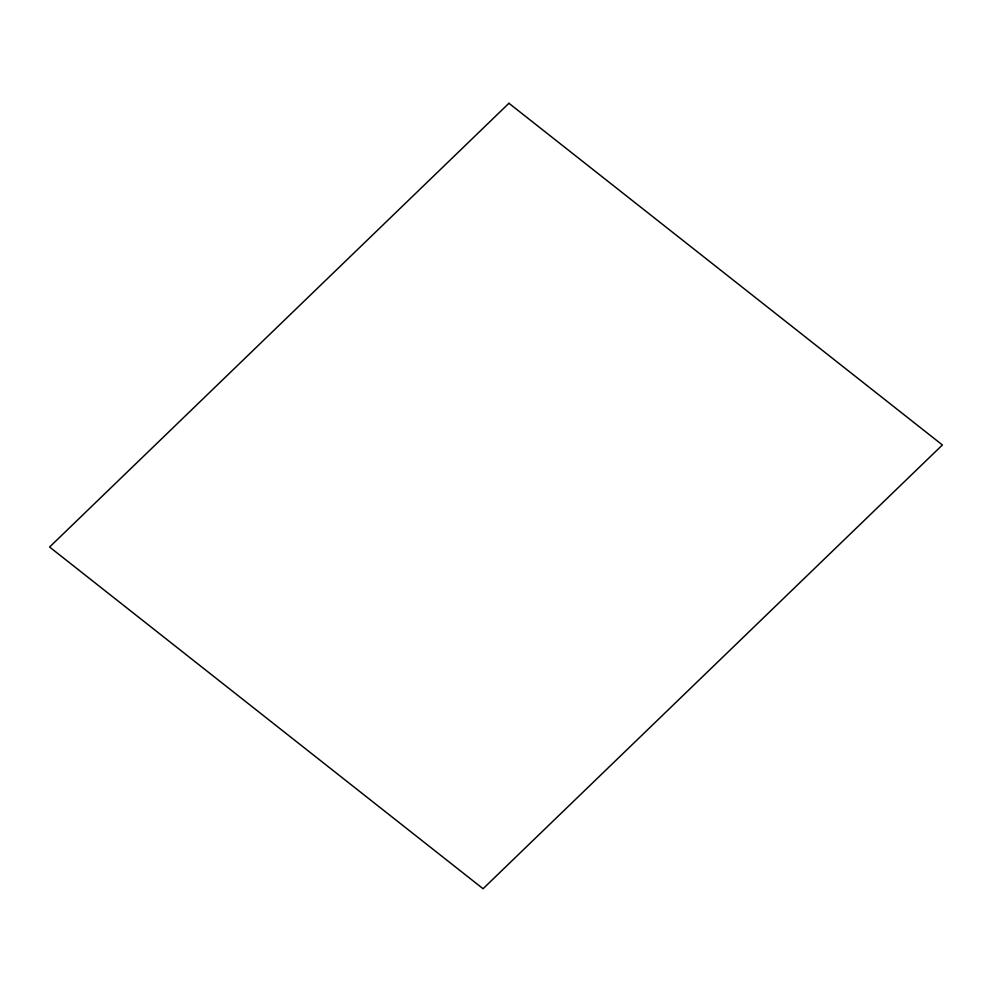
<?xml version="1.0" encoding="UTF-8"?>
<svg xmlns="http://www.w3.org/2000/svg" width="992" height="992" viewBox="0 0 992 992"><rect width="100%" height="100%" fill="white"/><g stroke="black" fill="none" stroke-linecap="round" stroke-linejoin="round"><path stroke-width="1.49" d="M508.933 103.28L49.6 547.038L483.067 888.72L942.4 444.962L508.933 103.28"/></g></svg>
